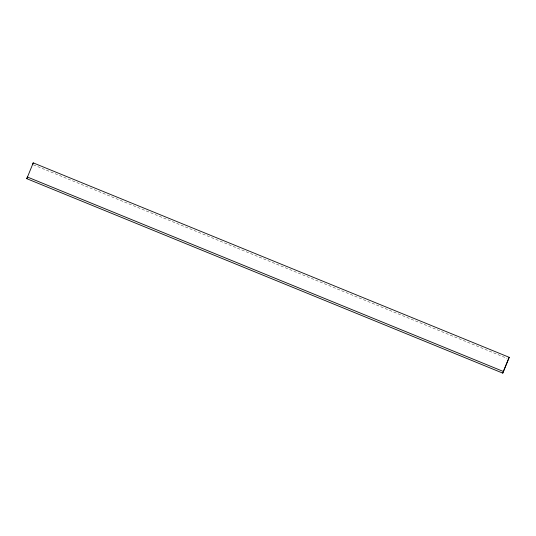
<?xml version="1.0" encoding="UTF-8"?>
<svg xmlns="http://www.w3.org/2000/svg" width="536" height="536" viewBox="0 0 536 536"><rect width="100%" height="100%" fill="white"/><g stroke="black" fill="none" stroke-linecap="round" stroke-linejoin="round"><path stroke-width="0.4" stroke-dasharray="2.68 2.01" d="M33.406 164.84L507.049 358.336"/><path stroke-width="0.8" d="M26.8 178.682L27.403 177.027L503.371 371.482L502.768 373.13L26.8 178.682L33.232 162.87L509.2 357.318L502.768 373.13M32.629 164.519L33.232 162.87M503.371 371.482L509.2 357.318"/></g></svg>
